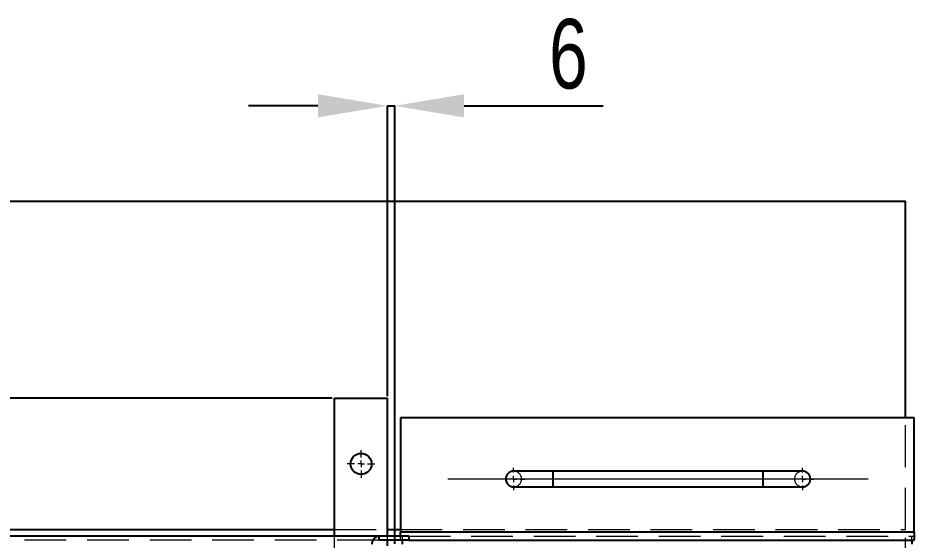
# Model space of a CAD drawing. Header units: millimetres. Extents: x 15 to 1266, y -324 to 294.
# Drawn here: x 541.82 to 569.12, y 107.83 to 123.74 of the extents above; entities that cross this region are included whole.
import ezdxf

# ---------------------------------------------------------------- set-up
doc = ezdxf.new("R2010")
doc.units = ezdxf.units.MM
doc.header["$PDSIZE"] = -1
doc.linetypes.add('CENTERX2', pattern=[20.32, 12.7, -2.54, 2.54, -2.54])
doc.linetypes.add('HIDDEN', pattern=[1.905, 1.27, -0.635])
doc.layers.add('FORMAT', color=7, linetype='Continuous')
doc.styles.add('SLDTEXTSTYLE0', font='TXT', dxfattribs={"width": 0.75})
doc.dimstyles.new('SLDDIMSTYLE2', dxfattribs={"dimtxt": 2.116667, "dimasz": 2.116667, "dimexe": 0, "dimexo": 0.0625, "dimgap": 0.529167, "dimtad": 1, "dimdec": 0, "dimlfac": 25, "dimrnd": 1e-09, "dimzin": 12, "dimdsep": 46, "dimtxsty": 'SLDTEXTSTYLE0', "dimsah": 1, "dimcen": 0.09, "dimadec": 0, "dimazin": 3, "dimtfac": 1, "dimtdec": 0, "dimtofl": 0, "dimtmove": 0, "dimatfit": 3, "dimfxl": 1, "dimfrac": 2, "dimtolj": 1, "dimtzin": 12, "dimarcsym": 0})
doc.dimstyles.new('SLDDIMSTYLE4', dxfattribs={"dimtxt": 2.116667, "dimasz": 2.116667, "dimexe": 0, "dimexo": 0.0625, "dimgap": 0.529167, "dimtad": 1, "dimdec": 0, "dimlfac": 25, "dimrnd": 1e-09, "dimzin": 12, "dimdsep": 46, "dimtxsty": 'SLDTEXTSTYLE0', "dimsah": 1, "dimcen": 0.09, "dimadec": 0, "dimazin": 3, "dimtfac": 1, "dimtdec": 0, "dimtmove": 0, "dimatfit": 0, "dimfxl": 1, "dimfrac": 2, "dimtolj": 1, "dimtzin": 12, "dimarcsym": 0})

# ---------------------------------------------------------------- blocks, each defined once
blk = doc.blocks.new('*D587')
at = {"layer": 'Defpoints', "color": 0}
for p in [(551.461, 112.154), (483.214, 72.154), (551.461, 72.154)]:
    blk.add_point(p, dxfattribs=at)
at = {"layer": 'FORMAT', "color": 0, "lineweight": -2}
for p, q in [((551.398, 112.154), (483.214, 112.154)), ((483.214, 110.038), (483.214, 74.271)), ((551.398, 72.154), (483.214, 72.154))]:
    blk.add_line(p, q, dxfattribs=at)
at = {"layer": 'FORMAT', "color": 0}
for points in [[(482.861, 110.038), (483.566, 110.038), (483.214, 112.154)], [(482.861, 74.271), (483.566, 74.271), (483.214, 72.154)]]:
    blk.add_solid(points, dxfattribs=at)
at = {"layer": 'FORMAT', "color": 0, "insert": (480.568, 92.41), "char_height": 2.1167, "attachment_point": 2, "rotation": 90, "style": 'SLDTEXTSTYLE0'}
blk.add_mtext('\\A1;1000', dxfattribs=at)
blk = doc.blocks.new('*D588')
at = {"layer": 'Defpoints', "color": 0}
for p in [(553.075, 121.06), (553.075, 112.154), (553.298, 107.658)]:
    blk.add_point(p, dxfattribs=at)
at = {"layer": 'FORMAT', "color": 0, "lineweight": -2}
for p, q in [((550.958, 121.06), (548.842, 121.06)), ((553.075, 112.217), (553.075, 121.06)), ((553.075, 121.06), (553.298, 121.06)), ((553.298, 107.72), (553.298, 121.06)), ((555.415, 121.06), (559.648, 121.06))]:
    blk.add_line(p, q, dxfattribs=at)
at = {"layer": 'FORMAT', "color": 0}
for points in [[(550.958, 121.413), (550.958, 120.708), (553.075, 121.06)], [(555.415, 121.413), (555.415, 120.708), (553.298, 121.06)]]:
    blk.add_solid(points, dxfattribs=at)
at = {"layer": 'FORMAT', "color": 0, "insert": (558.59, 123.706), "char_height": 2.1167, "attachment_point": 2, "style": 'SLDTEXTSTYLE0'}
blk.add_mtext('\\A1;6', dxfattribs=at)
blk = doc.blocks.new('SW_CENTERMARKSYMBOL_4')
at = {"color": 0, "linetype": 'Continuous', "lineweight": 18}
for p, q in [((0, 0.2), (0, 0.42)), ((-0.2, 0), (-0.42, 0)), ((0, 0), (-0.1, 0)), ((0, 0), (0, 0.1)), ((0, 0), (0, -0.1)), ((0, 0), (0.1, 0)), ((0.2, 0), (0.42, 0)), ((0, -0.2), (0, -0.42))]:
    blk.add_line(p, q, dxfattribs=at)
blk = doc.blocks.new('SW_CENTERMARKSYMBOL_5')
at = {"color": 0, "linetype": 'Continuous', "lineweight": 18}
for p, q in [((0, 0.2), (0, 0.34)), ((-0.2, 0), (-0.34, 0)), ((0, 0), (-0.1, 0)), ((0, 0), (0, 0.1)), ((0, 0), (0, -0.1)), ((0, 0), (0.1, 0)), ((0.2, 0), (0.34, 0)), ((0, -0.2), (0, -0.34))]:
    blk.add_line(p, q, dxfattribs=at)
blk = doc.blocks.new('SW_CENTERMARKSYMBOL_6')
at = {"color": 0, "linetype": 'Continuous', "lineweight": 18}
for p, q in [((0, 0.2), (0, 0.34)), ((-0.2, 0), (-0.34, 0)), ((0, 0), (-0.1, 0)), ((0, 0), (0, 0.1)), ((0, 0), (0, -0.1)), ((0, 0), (0.1, 0)), ((0.2, 0), (0.34, 0)), ((0, -0.2), (0, -0.34))]:
    blk.add_line(p, q, dxfattribs=at)

msp = doc.modelspace()

# ---------------------------------------------------------------- linework, layer by layer
at = {"color": 7, "linetype": 'Continuous', "lineweight": 25}
for p, q in [((496.8651544, 118.1542279), (568.8651548, 118.1542279)), ((568.8651548, 111.5542295), (568.8651548, 118.1542279)), ((551.4606474, 107.9542281), (551.4606474, 112.1542289)), ((551.4606474, 112.1542289), (553.074861, 112.1542289)), ((553.074861, 107.9542281), (553.074861, 112.1542289)), ((569.1217242, 111.5542295), (553.4748612, 111.5542295)), ((553.4748612, 111.5542295), (553.4748612, 108.074229)), ((569.1217242, 108.074229), (569.1217242, 111.5542295)), ((558.121724, 109.9342277), (556.9217239, 109.9342277)), ((564.5217238, 109.9342277), (558.121724, 109.9342277)), ((565.7217251, 109.9342277), (564.5217238, 109.9342277)), ((556.9217239, 109.4542291), (558.121724, 109.4542291)), ((558.121724, 109.4542291), (564.5217238, 109.4542291)), ((564.5217238, 109.4542291), (565.7217251, 109.4542291)), ((496.8651544, 108.1542279), (551.4606474, 108.1542279)), ((553.074861, 108.1542279), (553.4748612, 108.1542279)), ((552.819268, 107.9542281), (534.1475104, 107.9542281)), ((552.819268, 107.9542281), (552.819268, 107.8342273)), ((553.7243645, 107.9542281), (552.819268, 107.9542281)), ((569.1217242, 108.074229), (553.4748612, 108.074229)), ((553.4748612, 107.9542281), (553.4748612, 108.074229)), ((553.7243645, 107.9542281), (553.7243645, 107.8342273)), ((569.1217242, 108.074229), (569.1217242, 107.8342273)), ((553.7243645, 107.8342273), (552.819268, 107.8342273)), ((553.074861, 107.6576592), (553.074861, 107.8342273)), ((553.5382925, 107.7142288), (553.5382925, 107.8342273)), ((553.7243645, 107.8342273), (569.1217242, 107.8342273)), ((569.058293, 107.8342273), (569.058293, 107.7142288))]:
    msp.add_line(p, q, dxfattribs=at)
at = {"color": 7, "linetype": 'HIDDEN', "lineweight": 18}
for p, q in [((568.8651548, 108.1542279), (568.8651548, 111.5542295)), ((558.121724, 109.9342277), (558.121724, 109.4542291)), ((564.5217238, 109.9342277), (564.5217238, 109.4542291)), ((551.4606474, 108.1542279), (553.074861, 108.1542279)), ((553.4748612, 108.1542279), (568.8651548, 108.1542279)), ((568.8651548, 76.1542286), (568.8651548, 108.1542279)), ((551.4606474, 107.3542287), (551.4606474, 107.9542281)), ((553.074861, 107.8342273), (553.074861, 107.9542281)), ((569.1217242, 108.074229), (553.4748612, 108.074229)), ((553.4748612, 107.8342273), (553.4748612, 107.9542281)), ((553.5382925, 107.8342273), (553.5382925, 107.9542281)), ((553.7243645, 107.9542281), (569.1217242, 107.9542281)), ((569.058293, 107.8342273), (569.058293, 107.9542281)), ((552.819268, 107.8342273), (534.1475104, 107.8342273))]:
    msp.add_line(p, q, dxfattribs=at)
at = {"color": 8, "linetype": 'Continuous', "lineweight": 25}
for p, q in [((558.121724, 109.4542291), (558.121724, 109.9342277)), ((564.5217238, 109.4542291), (564.5217238, 109.9342277))]:
    msp.add_line(p, q, dxfattribs=at)
at = {"color": 7, "linetype": 'CENTERX2', "lineweight": 18}
for p, q in [((558.1217239, 109.6942284), (554.9217239, 109.6942284)), ((564.5217239, 109.6942284), (558.1217239, 109.6942284)), ((567.7217239, 109.6942284), (564.5217239, 109.6942284))]:
    msp.add_line(p, q, dxfattribs=at)
at = {"color": 7, "linetype": 'Continuous', "lineweight": 25}
msp.add_circle((552.274861, 110.1542284), 0.32, dxfattribs=at)
for centre, start, end in [((556.9217239, 109.6942284), 90, 270), ((565.7217239, 109.6942284), 270, 90)]:
    msp.add_arc(centre, 0.24, start, end, dxfattribs=at)
at = {"color": 7, "linetype": 'HIDDEN', "lineweight": 18}
for centre, start, end in [((556.9217239, 109.6942284), 270, 90), ((565.7217239, 109.6942284), 90, 270)]:
    msp.add_arc(centre, 0.24, start, end, dxfattribs=at)
at = {"color": 7, "linetype": 'Continuous', "lineweight": 25}
msp.add_open_spline([(552.819268, 107.9542281), (552.8080022, 107.9533661), (552.7851048, 107.9516142), (552.7348892, 107.9328875), (552.6735869, 107.8885359), (552.6284676, 107.8213009), (552.6078288, 107.7607444), (552.6057383, 107.7295681), (552.6047097, 107.7142288)], degree=3, knots=[0, 0, 0, 0, 0.1203592419, 0.2446275926, 0.4999985373, 0.7553770803, 0.879640946, 1, 1, 1, 1], dxfattribs=at)

# ---------------------------------------------------------------- block references
at = {"color": 7, "linetype": 'Continuous', "lineweight": 0}
for name, p in [('SW_CENTERMARKSYMBOL_4', (552.274861, 110.1542284)), ('SW_CENTERMARKSYMBOL_6', (556.9217239, 109.6942284)), ('SW_CENTERMARKSYMBOL_5', (565.7217239, 109.6942284))]:
    msp.add_blockref(name, p, dxfattribs=at)

# ---------------------------------------------------------------- dimensions: what is measured, and where the dimension line sits
at = {"layer": 'FORMAT'}
dim = msp.add_linear_dim(base=(553.074861, 121.0604449), p1=(553.2982925, 107.6576599), p2=(553.074861, 112.1542284), dimstyle='SLDDIMSTYLE4', dxfattribs=at)
dim.commit()
dim.dimension.update_dxf_attribs({"geometry": '*D588', "text_midpoint": (558.5899591, 121.0604449), "dimtype": 160})
dim = msp.add_linear_dim(base=(483.2136576, 72.1542284), p1=(551.4606474, 112.1542284), p2=(551.4606474, 72.1542284), angle=90, dimstyle='SLDDIMSTYLE2', dxfattribs=at)
dim.commit()
dim.dimension.update_dxf_attribs({"geometry": '*D587', "text_midpoint": (483.2136576, 92.4096872), "dimtype": 160})

doc.saveas('drawing.dxf')
